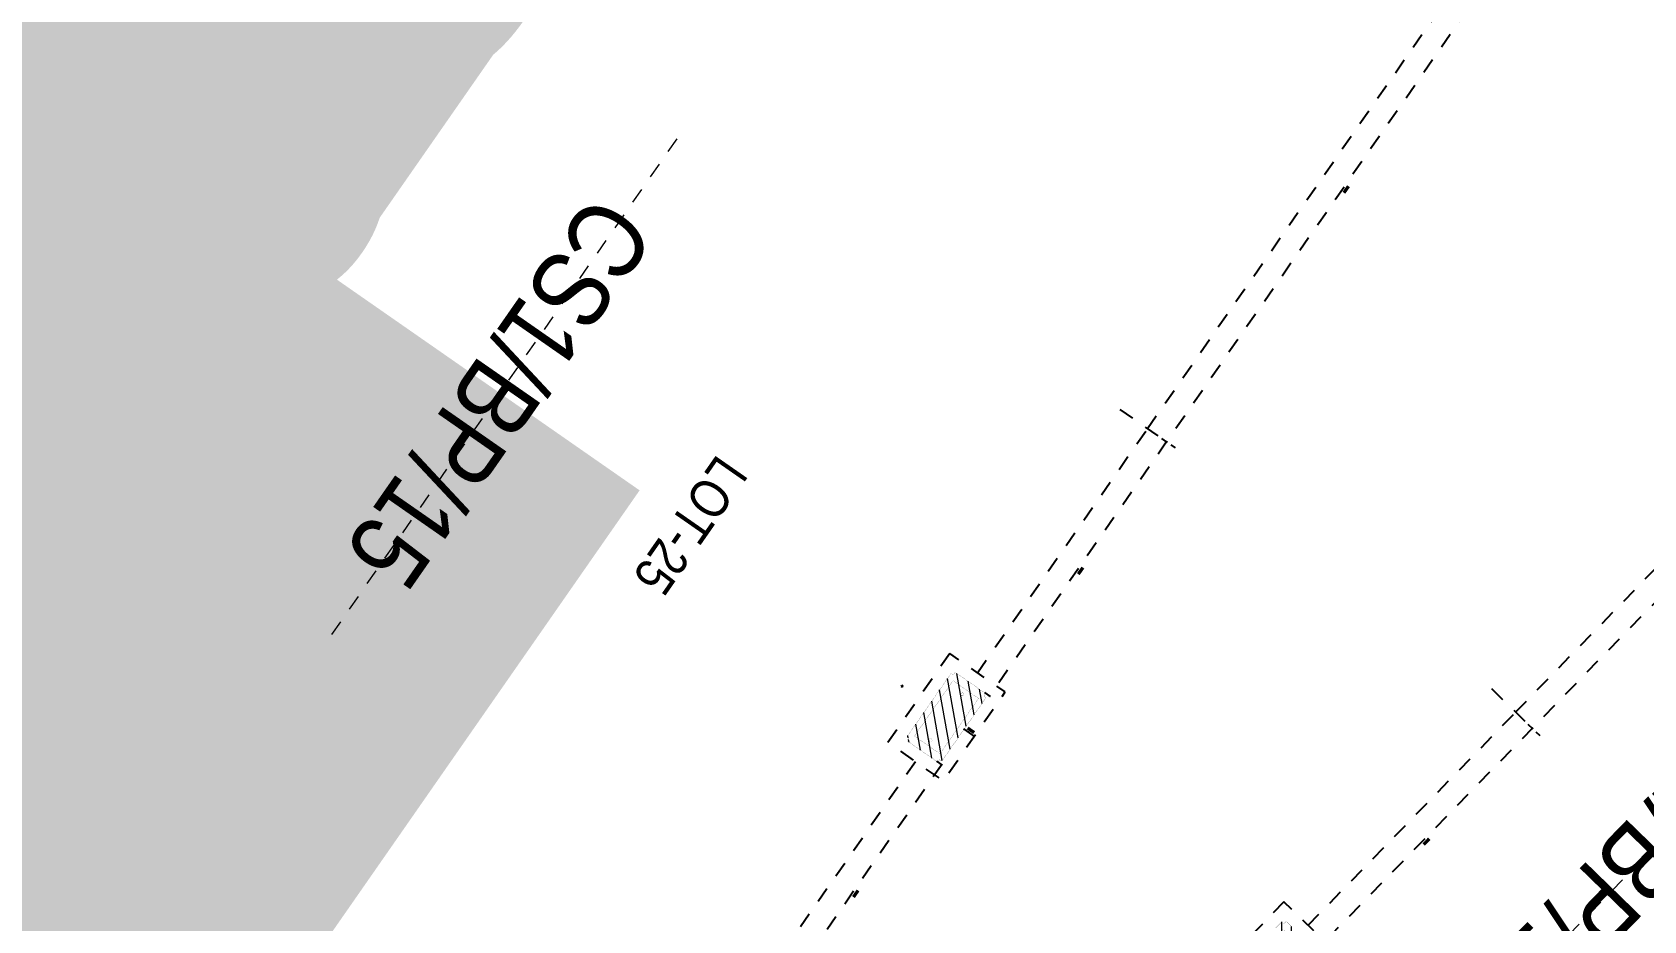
# Model space of a CAD drawing. Extents: x 218857 to 219044, y 632203 to 632441.
# Drawn here: x 218905.61 to 218916.01, y 632275.91 to 632281.64 of the extents above; entities that cross this region are included whole.
import ezdxf
from ezdxf.enums import TextEntityAlignment as Align

# ---------------------------------------------------------------- set-up
doc = ezdxf.new("R2018")
doc.units = 0
doc.header["$MEASUREMENT"] = 0
doc.linetypes.add('ACAD_ISO03W100', pattern=[30, 12, -18])
doc.linetypes.add('TRAZOS', pattern=[19.049999999999997, 12.7, -6.35])
doc.layers.get('0').update_dxf_attribs({"color": 4})
doc.layers.get('Defpoints').update_dxf_attribs({"color": 3, "lineweight": 30})
doc.layers.add('PC_T7200_002_SG-GRAL-HIDDEN DATA', color=150, linetype='TRAZOS', true_color=0x007fff, plot=False)
doc.layers.add('PC_T7200_520_SG-LOT 25-SIGNALS', color=1, linetype='Continuous', true_color=0xff0000)
doc.layers.add('PC_T7200_536_SG-LOT 25-BEACON BTZP-5252 PASIVAS', color=7, linetype='Continuous', true_color=0x0000fa)
doc.styles.add('ARIAL NARROW', font='ARIALN.TTF')
doc.styles.get("Standard").update_dxf_attribs({"font": 'arial.ttf'})
doc.dimstyles.new('1-10', dxfattribs={"dimscale": 10, "dimtxt": 0.0018, "dimasz": 0.001, "dimexe": 0.0005, "dimexo": 0.0005, "dimgap": 0.0008, "dimtad": 1, "dimzin": 1, "dimtxsty": 'ARIAL NARROW', "dimblk": 'ARCHTICK', "dimcen": 0.0015, "dimdle": 0.0005, "dimclrd": 256, "dimclre": 256, "dimclrt": 256, "dimazin": 0, "dimtfac": 1, "dimtmove": 0, "dimatfit": 3, "dimfxl": 0.004, "dimfxlon": 1, "dimtfill": 2, "dimtfillclr": 255, "dimlwd": -1, "dimlwe": -1, "dimarcsym": 0})

# ---------------------------------------------------------------- blocks, each defined once
blk = doc.blocks.new('*U77')
at = {"style": 'ARIAL NARROW'}
for tag, height, flags, p in [('AT001', 0.5, 8, (-4.655045269539364, 0.5702522578980487)), ('GIS10', 0.25, 9, (-8.955045269539369, 0.5702522579517739)), ('GIS09', 0.25, 9, (-8.555045269539367, 0.5702522579467737)), ('GIS08', 0.25, 9, (-8.155045269539368, 0.5702522579417735)), ('GIS07', 0.25, 9, (-7.755045269539367, 0.5702522579367733)), ('GIS06', 0.25, 9, (-7.355045269539367, 0.570252257931773)), ('GIS05', 0.25, 9, (-6.955045269539368, 0.5702522579267728)), ('GIS04', 0.25, 9, (-6.555045269539367, 0.5702522579217728)), ('GIS03', 0.25, 9, (-6.155045269539366, 0.5702522579167724)), ('GIS02', 0.25, 9, (-5.755045269539367, 0.5702522579117724)), ('GIS01', 0.25, 9, (-5.355045269539367, 0.5702522579067724)), ('AT003', 0.25, 8, (-3.155045269539367, 0.570252257879271)), ('AT000', 0.25, 8, (-2.755045269539367, 0.5702522578742708)), ('AT004', 0.25, 9, (-2.355045269539367, 0.5702522578692708)), ('AT008', 0.25, 9, (-1.955045269539368, 0.5702522578642706))]:
    blk.add_attdef(tag, text='', height=height, rotation=269.9999999992838, dxfattribs=dict(at, flags=flags)).set_placement(p, align=Align.MIDDLE_CENTER)
at = {"lineweight": 30}
for tag, p in [('Y=INSERTIONPOINT', (-3.955045269539367, 0.5702522578892715)), ('X=INSERTIONPOINT', (-3.555045269539367, 0.5702522578842713))]:
    blk.add_attdef(tag, text='', height=0.25, rotation=269.9999999992838, dxfattribs=at).set_placement(p, align=Align.MIDDLE_CENTER)
at = {"style": 'ARIAL NARROW', "flags": 9}
for tag, rotation, p in [('AT006', 269.9999999992838, (-4.655045269570619, -1.929747742101977)), ('AT005', 269.9999999992838, (-4.655045269608119, -4.929747742101976)), ('AT007', 224.9999999992837, (-4.655045269642976, -7.718136089750295))]:
    blk.add_attdef(tag, text='', height=0.25, rotation=rotation, dxfattribs=at).set_placement(p, align=Align.MIDDLE_LEFT)
blk = doc.blocks.new('_ArchTick')
at = {"color": 0, "linetype": 'ByBlock', "const_width": 0.15}
blk.add_lwpolyline([(-0.5, -0.5), (0.5, 0.5)], dxfattribs=at)
blk = doc.blocks.new('*D22')
at = {"layer": 'Defpoints', "color": 0, "linetype": 'TRAZOS', "ltscale": 0.005, "transparency": 16777216}
for p in [(-2.269999999999982, 0.15), (-6.269999999999982, 0), (-2.269999999999982, 0)]:
    blk.add_point(p, dxfattribs=at)
at = {"layer": 'PC_T7200_002_SG-GRAL-HIDDEN DATA', "ltscale": 0.005, "transparency": 16777216}
for p, q in [((-6.274999999999982, 0.15), (-2.264999999999982, 0.15)), ((-6.269999999999982, 0.11), (-6.269999999999982, 0.155)), ((-2.269999999999982, 0.11), (-2.269999999999982, 0.155))]:
    blk.add_line(p, q, dxfattribs=at)
at = {"layer": 'PC_T7200_002_SG-GRAL-HIDDEN DATA', "linetype": 'TRAZOS', "ltscale": 0.005, "transparency": 16777216, "xscale": 0.01, "yscale": 0.01, "zscale": 0.01, "rotation": 180}
blk.add_blockref('_ArchTick', (-6.269999999999982, 0.15), dxfattribs=at)
at = {"layer": 'PC_T7200_002_SG-GRAL-HIDDEN DATA', "linetype": 'TRAZOS', "ltscale": 0.005, "transparency": 16777216, "xscale": 0.01, "yscale": 0.01, "zscale": 0.01}
blk.add_blockref('_ArchTick', (-2.269999999999982, 0.15), dxfattribs=at)
at = {"layer": 'PC_T7200_002_SG-GRAL-HIDDEN DATA', "linetype": 'TRAZOS', "ltscale": 0.005, "transparency": 16777216, "insert": (-4.269999999999982, 0.1688171896316507), "char_height": 0.018, "attachment_point": 5, "style": 'ARIAL NARROW', "bg_fill": 1, "box_fill_scale": 1.1, "bg_fill_color": 255, "bg_fill_transparency": 0}
blk.add_mtext('4,00', dxfattribs=at)
blk = doc.blocks.new('*D24')
at = {"layer": 'Defpoints', "color": 0, "linetype": 'TRAZOS', "ltscale": 0.005, "transparency": 16777216}
for p in [(-0.269999999999925, 0.15), (-2.269999999999982, 0), (-0.269999999999925, 0)]:
    blk.add_point(p, dxfattribs=at)
at = {"layer": 'PC_T7200_002_SG-GRAL-HIDDEN DATA', "ltscale": 0.005, "transparency": 16777216}
for p, q in [((-2.274999999999982, 0.15), (-0.264999999999925, 0.15)), ((-2.269999999999982, 0.11), (-2.269999999999982, 0.155)), ((-0.269999999999925, 0.11), (-0.269999999999925, 0.155))]:
    blk.add_line(p, q, dxfattribs=at)
at = {"layer": 'PC_T7200_002_SG-GRAL-HIDDEN DATA', "linetype": 'TRAZOS', "ltscale": 0.005, "transparency": 16777216, "xscale": 0.01, "yscale": 0.01, "zscale": 0.01, "rotation": 180}
blk.add_blockref('_ArchTick', (-2.269999999999982, 0.15), dxfattribs=at)
at = {"layer": 'PC_T7200_002_SG-GRAL-HIDDEN DATA', "linetype": 'TRAZOS', "ltscale": 0.005, "transparency": 16777216, "xscale": 0.01, "yscale": 0.01, "zscale": 0.01}
blk.add_blockref('_ArchTick', (-0.269999999999925, 0.15), dxfattribs=at)
at = {"layer": 'PC_T7200_002_SG-GRAL-HIDDEN DATA', "linetype": 'TRAZOS', "ltscale": 0.005, "transparency": 16777216, "insert": (-1.269999999999953, 0.1688171896316507), "char_height": 0.018, "attachment_point": 5, "style": 'ARIAL NARROW', "bg_fill": 1, "box_fill_scale": 1.1, "bg_fill_color": 255, "bg_fill_transparency": 0}
blk.add_mtext('2,00', dxfattribs=at)
blk = doc.blocks.new('*D25')
at = {"layer": 'Defpoints', "color": 0, "linetype": 'TRAZOS', "ltscale": 0.005, "transparency": 16777216}
for p in [(2.269999999999982, 0.15), (0.2700000000000387, 0), (2.269999999999982, 0)]:
    blk.add_point(p, dxfattribs=at)
at = {"layer": 'PC_T7200_002_SG-GRAL-HIDDEN DATA', "ltscale": 0.005, "transparency": 16777216}
for p, q in [((0.2650000000000386, 0.15), (2.274999999999982, 0.15)), ((0.2700000000000387, 0.11), (0.2700000000000387, 0.155)), ((2.269999999999982, 0.11), (2.269999999999982, 0.155))]:
    blk.add_line(p, q, dxfattribs=at)
at = {"layer": 'PC_T7200_002_SG-GRAL-HIDDEN DATA', "linetype": 'TRAZOS', "ltscale": 0.005, "transparency": 16777216, "xscale": 0.01, "yscale": 0.01, "zscale": 0.01, "rotation": 180}
blk.add_blockref('_ArchTick', (0.2700000000000387, 0.15), dxfattribs=at)
at = {"layer": 'PC_T7200_002_SG-GRAL-HIDDEN DATA', "linetype": 'TRAZOS', "ltscale": 0.005, "transparency": 16777216, "xscale": 0.01, "yscale": 0.01, "zscale": 0.01}
blk.add_blockref('_ArchTick', (2.269999999999982, 0.15), dxfattribs=at)
at = {"layer": 'PC_T7200_002_SG-GRAL-HIDDEN DATA', "linetype": 'TRAZOS', "ltscale": 0.005, "transparency": 16777216, "insert": (1.27000000000001, 0.1688171896316507), "char_height": 0.018, "attachment_point": 5, "style": 'ARIAL NARROW', "bg_fill": 1, "box_fill_scale": 1.1, "bg_fill_color": 255, "bg_fill_transparency": 0}
blk.add_mtext('2,00', dxfattribs=at)
blk = doc.blocks.new('*D26')
at = {"layer": 'Defpoints', "color": 0, "linetype": 'TRAZOS', "ltscale": 0.005, "transparency": 16777216}
for p in [(2.842170943040402e-14, 0.2175000000000012), (2.842170943040405e-14, 0.2175000000000012), (5.684341886080804e-14, 0.1375000000000029)]:
    blk.add_point(p, dxfattribs=at)
at = {"layer": 'PC_T7200_002_SG-GRAL-HIDDEN DATA', "ltscale": 0.005, "transparency": 16777216}
for p, q in [((2.842198698616017e-14, 0.2175000000000012), (-0.004999999999971579, 0.2175000000000012)), ((2.844058322182267e-14, 0.1325000000000029), (2.842059920737942e-14, 0.2225000000000013)), ((2.843888319281618e-14, 0.1375000000000029), (-0.004999999999971562, 0.1375000000000029))]:
    blk.add_line(p, q, dxfattribs=at)
at = {"layer": 'PC_T7200_002_SG-GRAL-HIDDEN DATA', "linetype": 'TRAZOS', "ltscale": 0.005, "transparency": 16777216, "xscale": 0.01, "yscale": 0.01, "zscale": 0.01}
for p, rotation in [((2.842170943040405e-14, 0.2175000000000012), 90), ((2.843947299879804e-14, 0.1375000000000029), 270)]:
    blk.add_blockref('_ArchTick', p, dxfattribs=dict(at, rotation=rotation))
at = {"layer": 'PC_T7200_002_SG-GRAL-HIDDEN DATA', "linetype": 'TRAZOS', "ltscale": 0.005, "transparency": 16777216, "insert": (-0.01881718963162227, 0.177500000000002), "char_height": 0.018, "attachment_point": 5, "rotation": 90, "style": 'ARIAL NARROW', "bg_fill": 1, "box_fill_scale": 1.1, "bg_fill_color": 255, "bg_fill_transparency": 0}
blk.add_mtext('0,08', dxfattribs=at)
blk = doc.blocks.new('PC_T7200_(CAFS)_BP')
at = {"lineweight": 0}
h = blk.add_hatch(dxfattribs=at)
h.set_pattern_fill('ANSI31', color=0, scale=0.02)
h.set_pattern_definition([(45, (0, 0), (-0.04490128060534577, 0.04490128060534577), [])])
edge = h.paths.add_edge_path()
edge.add_arc((-0.2649999999999295, -0.1142502806666386), 0.004999999999995453, 180, 270)
edge.add_line((-0.2649999999999295, -0.119250280666634), (-0.2549999999999386, -0.119250280666634))
edge.add_arc((-0.2549999999999386, -0.1242502806666295), 0.004999999999995453, 0, 90, ccw=False)
edge.add_line((-0.2499999999999432, -0.1242502806666295), (-0.2499999999999432, -0.1324999999999932))
edge.add_arc((-0.2449999999999406, -0.1325000000000003), 0.00500000000000253, 179.9999999999183, 269.9999999999189)
edge.add_line((-0.2449999999999477, -0.1375000000000028), (0.2450000000000614, -0.1375000000000028))
edge.add_arc((0.2450000000000543, -0.1325000000000003), 0.00500000000000253, 270.0000000000811, 360.0000000000817)
edge.add_line((0.2500000000000568, -0.1324999999999932), (0.2500000000000568, -0.1242502806666295))
edge.add_arc((0.2550000000000523, -0.1242502806666295), 0.004999999999995453, 90, 180, ccw=False)
edge.add_line((0.2550000000000523, -0.119250280666634), (0.2650000000000432, -0.119250280666634))
edge.add_arc((0.2650000000000432, -0.1142502806666386), 0.004999999999995453, 270, 360)
edge.add_line((0.2700000000000387, -0.1142502806666386), (0.2700000000000387, 0.1142502806666386))
edge.add_arc((0.2650000000000432, 0.1142502806666386), 0.004999999999995453, 0, 90)
edge.add_line((0.2650000000000432, 0.119250280666634), (0.2550000000000523, 0.119250280666634))
edge.add_arc((0.2550000000000594, 0.1242502806666366), 0.005000000000002558, 179.9999999999186, 269.9999999999186, ccw=False)
edge.add_line((0.2500000000000568, 0.1242502806666437), (0.2500000000000568, 0.1325000000000074))
edge.add_arc((0.2450000000000614, 0.1325000000000074), 0.004999999999995425, 359.9999999999997, 450.0000000000003)
edge.add_line((0.2450000000000614, 0.1375000000000028), (-0.2449999999999477, 0.1375000000000028))
edge.add_arc((-0.2449999999999477, 0.1325000000000074), 0.004999999999995425, 89.99999999999967, 180.0000000000003)
edge.add_line((-0.2499999999999432, 0.1325000000000074), (-0.2499999999999432, 0.1242502806666437))
edge.add_arc((-0.2549999999999457, 0.1242502806666366), 0.005000000000002558, -89.99999999991849, 8.139977580867708e-11, ccw=False)
edge.add_line((-0.2549999999999386, 0.119250280666634), (-0.2649999999999295, 0.119250280666634))
edge.add_arc((-0.2649999999999295, 0.1142502806666386), 0.004999999999995453, 90, 180)
edge.add_line((-0.269999999999925, 0.1142502806666386), (-0.269999999999925, -0.1142502806666386))
at = {"color": 0, "const_width": 0.001, "flags": 128}
for points in [[(-0.269999999999925, -0.1142502806666386, 0.4142135623730955), (-0.2649999999999295, -0.119250280666634), (-0.2549999999999386, -0.119250280666634, -0.4142135623730955), (-0.2499999999999432, -0.1242502806666295), (-0.2499999999999432, -0.1324999999999932, 0.4142135623730972), (-0.2449999999999477, -0.1375000000000028), (0.2450000000000614, -0.1375000000000028, 0.4142135623730972), (0.2500000000000568, -0.1324999999999932), (0.2500000000000568, -0.1242502806666295, -0.4142135623730955), (0.2550000000000523, -0.119250280666634), (0.2650000000000432, -0.119250280666634, 0.4142135623730955), (0.2700000000000387, -0.1142502806666386), (0.2700000000000387, 0.1142502806666386, 0.4142135623730955), (0.2650000000000432, 0.119250280666634), (0.2550000000000523, 0.119250280666634, -0.4142135623730955), (0.2500000000000568, 0.1242502806666437), (0.2500000000000568, 0.1325000000000074, 0.4142135623730972), (0.2450000000000614, 0.1375000000000028), (-0.2449999999999477, 0.1375000000000028, 0.4142135623730972), (-0.2499999999999432, 0.1325000000000074), (-0.2499999999999432, 0.1242502806666437, -0.4142135623730955), (-0.2549999999999386, 0.119250280666634), (-0.2649999999999295, 0.119250280666634, 0.4142135623730955), (-0.269999999999925, 0.1142502806666386)], [(-0.1899999999999409, 0, 1), (-0.1699999999999591, 0, 1)], [(0.1700000000000728, 0, 1), (0.1900000000000546, 0, 1)]]:
    blk.add_lwpolyline(points, format="xyb", close=True, dxfattribs=at)
blk.add_lwpolyline([(-0.2175499999999602, 0.1000000000000085), (0.2175500000000739, 0.1000000000000085), (0.2175500000000739, -0.09999999999999432), (-0.2175499999999602, -0.09999999999999432)], close=True, dxfattribs=at)
at = {"layer": 'PC_T7200_002_SG-GRAL-HIDDEN DATA', "linetype": 'TRAZOS', "ltscale": 0.005}
for points in [[(-2.269999999999982, -0.2175000000000011), (-2.269999999999982, 0.2175000000000011)], [(-0.3499999999999659, 0), (-2.269999999999982, 0), (-6.269999999999982, 0)], [(0.3499999999999659, 0), (2.269999999999982, 0), (6.269999999999982, 0)]]:
    blk.add_lwpolyline(points, dxfattribs=at)
at = {"layer": 'PC_T7200_002_SG-GRAL-HIDDEN DATA', "linetype": 'TRAZOS', "ltscale": 0.005, "flags": 128}
blk.add_lwpolyline([(-0.3499999999999659, -0.2175000000000011), (0.3500000000000227, -0.2175000000000011), (0.3500000000000227, 0.2175000000000011), (-0.3499999999999659, 0.2175000000000011)], close=True, dxfattribs=at)
at = {"layer": 'PC_T7200_002_SG-GRAL-HIDDEN DATA', "linetype": 'TRAZOS', "ltscale": 0.005}
dim = blk.add_linear_dim(base=(2.842170943040405e-14, 0.2175000000000012), p1=(5.684341886080801e-14, 0.1375000000000028), p2=(2.842170943040401e-14, 0.2175000000000011), angle=90, dimstyle='1-10', dxfattribs=at)
dim.commit()
dim.dimension.update_dxf_attribs({"geometry": '*D26', "text_midpoint": (-0.01881718963162227, 0.177500000000002)})
for base, p1, p2, picture, middle in [((-2.269999999999982, 0.15), (-6.269999999999982, 0), (-2.269999999999982, 0), '*D22', (-4.269999999999982, 0.1688171896316507)), ((-0.269999999999925, 0.15), (-2.269999999999982, 0), (-0.269999999999925, 0), '*D24', (-1.269999999999953, 0.1688171896316507)), ((2.269999999999982, 0.15), (0.2700000000000387, 0), (2.269999999999982, 0), '*D25', (1.27000000000001, 0.1688171896316507))]:
    dim = blk.add_linear_dim(base=base, p1=p1, p2=p2, dimstyle='1-10', dxfattribs=at)
    dim.commit()
    dim.dimension.update_dxf_attribs({"geometry": picture, "text_midpoint": middle})
blk = doc.blocks.new('*U168')
at = {"layer": 'PC_T7200_002_SG-GRAL-HIDDEN DATA', "linetype": 'TRAZOS', "lineweight": 13, "ltscale": 0.005}
blk.add_line((-4.175461912777424, 1.249033269078368), (-0.1754619127774237, 1.249033269078368), dxfattribs=at)
at = {"color": 0, "lineweight": 13}
blk.add_blockref('PC_T7200_(CAFS)_BP', (0, 0), dxfattribs=at)
at = {"lineweight": 13, "style": 'ARIAL NARROW'}
for tag, flags, p in [('AT023', 9, (-2.175418279546351, 4.349033269078367)), ('AT008', 9, (-2.175418279546351, 3.949033269078367)), ('AT004', 9, (-2.175418279546351, 3.549033269078367)), ('AT000', 8, (-2.175418279546351, 3.149033269078367)), ('AT003', 8, (-2.175418279546351, 2.749033269078367)), ('GIS01', 9, (-2.175461912777424, 0.5490332690783684)), ('GIS02', 9, (-2.175461912777424, 0.1490332690783684)), ('GIS03', 9, (-2.175461912777424, -0.2509667309216315)), ('GIS04', 9, (-2.175461912777424, -0.6509667309216314)), ('GIS05', 9, (-2.175461912777424, -1.050966730921632)), ('GIS06', 9, (-2.175461912777424, -1.450966730921631)), ('GIS07', 9, (-2.175461912777424, -1.850966730921632)), ('GIS08', 9, (-2.175461912777424, -2.250966730921631)), ('GIS09', 9, (-2.175461912777424, -2.650966730921632)), ('GIS10', 9, (-2.175461912777424, -3.050966730921632))]:
    blk.add_attdef(tag, text='', height=0.25, dxfattribs=dict(at, flags=flags)).set_placement(p, align=Align.MIDDLE_CENTER)
at = {"lineweight": 13, "flags": 104}
for tag, p in [('X=INSERTIONPOINT', (-2.175418279546351, 2.349033269078368)), ('Y=INSERTIONPOINT', (-2.175461912777424, 1.949033269078368))]:
    blk.add_attdef(tag, text='', height=0.25, dxfattribs=at).set_placement(p, align=Align.MIDDLE_CENTER)
at = {"lineweight": 13, "style": 'ARIAL NARROW', "flags": 8}
blk.add_attdef('AT001', text='', height=0.499999999999998, rotation=359.9999999966649, dxfattribs=at).set_placement((-2.175461913708746, 1.24903326878733), align=Align.MIDDLE_CENTER)
at = {"lineweight": 13, "style": 'ARIAL NARROW', "flags": 9}
for tag, p in [('AT006', (0.8245380872225763, 1.249033269078368)), ('AT005', (3.824538087222576, 1.249033269078368))]:
    blk.add_attdef(tag, text='', height=0.25, dxfattribs=at).set_placement(p, align=Align.MIDDLE_LEFT)
blk.add_attdef('AT007', text='', height=0.25, rotation=314.9999999999999, dxfattribs=at).set_placement((6.612926434870895, 1.249033269078368), align=Align.MIDDLE_LEFT)
blk = doc.blocks.new('*U169')
at = {"layer": 'PC_T7200_002_SG-GRAL-HIDDEN DATA', "linetype": 'TRAZOS', "lineweight": 13, "ltscale": 0.005}
blk.add_line((-2.070311737016485, -3.562375867380963), (1.929688262983515, -3.562375867380963), dxfattribs=at)
at = {"layer": 'PC_T7200_002_SG-GRAL-HIDDEN DATA', "linetype": 'ACAD_ISO03W100', "lineweight": 13, "ltscale": 0.005}
for points in [[(-0.009999999999999787, -0.3500000000000227), (0.009999999999999787, -0.3500000000000227)], [(0, -0.3400000000000318), (0, -0.3600000000000136)]]:
    blk.add_lwpolyline(points, dxfattribs=at)
at = {"color": 0, "lineweight": 13}
blk.add_blockref('PC_T7200_(CAFS)_BP', (0, 0), dxfattribs=at)
at = {"lineweight": 13, "style": 'ARIAL NARROW'}
for tag, flags, p in [('AT023', 9, (-0.0702681037854127, -0.4623758673809641)), ('AT008', 9, (-0.0702681037854127, -0.8623758673809641)), ('AT004', 9, (-0.0702681037854127, -1.262375867380964)), ('AT000', 8, (-0.0702681037854127, -1.662375867380964)), ('AT003', 8, (-0.0702681037854127, -2.062375867380964)), ('GIS01', 9, (-0.07031173701648541, -4.262375867380963)), ('GIS02', 9, (-0.07031173701648541, -4.662375867380963)), ('GIS03', 9, (-0.07031173701648541, -5.062375867380963)), ('GIS04', 9, (-0.07031173701648541, -5.462375867380962)), ('GIS05', 9, (-0.07031173701648541, -5.862375867380963)), ('GIS06', 9, (-0.07031173701648541, -6.262375867380962)), ('GIS07', 9, (-0.07031173701648541, -6.662375867380963)), ('GIS08', 9, (-0.07031173701648541, -7.062375867380963)), ('GIS09', 9, (-0.07031173701648541, -7.462375867380963)), ('GIS10', 9, (-0.07031173701648541, -7.862375867380964))]:
    blk.add_attdef(tag, text='', height=0.25, dxfattribs=dict(at, flags=flags)).set_placement(p, align=Align.MIDDLE_CENTER)
at = {"lineweight": 13, "flags": 104}
for tag, p in [('X=INSERTIONPOINT', (-0.0702681037854127, -2.462375867380963)), ('Y=INSERTIONPOINT', (-0.07031173701648541, -2.862375867380963))]:
    blk.add_attdef(tag, text='', height=0.25, dxfattribs=at).set_placement(p, align=Align.MIDDLE_CENTER)
at = {"lineweight": 13, "style": 'ARIAL NARROW', "flags": 8}
blk.add_attdef('AT001', text='', height=0.499999999999998, rotation=359.9999999966649, dxfattribs=at).set_placement((-0.07031173794780798, -3.562375867672001), align=Align.MIDDLE_CENTER)
at = {"lineweight": 13, "style": 'ARIAL NARROW', "flags": 9}
for tag, p in [('AT006', (2.929688262983515, -3.562375867380963)), ('AT005', (5.929688262983515, -3.562375867380963))]:
    blk.add_attdef(tag, text='', height=0.25, dxfattribs=at).set_placement(p, align=Align.MIDDLE_LEFT)
blk.add_attdef('AT007', text='', height=0.25, rotation=314.9999999999999, dxfattribs=at).set_placement((8.718076610631833, -3.562375867380963), align=Align.MIDDLE_LEFT)

msp = doc.modelspace()

# ---------------------------------------------------------------- block references
at = {"layer": 'PC_T7200_520_SG-LOT 25-SIGNALS'}
ref = msp.add_blockref('*U77', (218899.797, 632280.1669999997, 788.931), dxfattribs=dict(at, rotation=145.1515217568596))
lines = msp.add_mtext('Y=632280.167', dxfattribs={"layer": '0', "insert": (218902.7169245228, 632277.4390682743, 788.931), "char_height": 2.5, "attachment_point": 1, "rotation": 55.15152175614334, "bg_fill": 1, "box_fill_scale": 1, "bg_fill_color": 7, "bg_fill_true_color": 16777215, "bg_fill_transparency": 0})
ref.add_attrib('Y=INSERTIONPOINT', '', (218902.7169245228, 632277.4390682743, 788.931), dxfattribs={"flags": 32}).embed_mtext(lines)
lines = msp.add_mtext('X=218899.797', dxfattribs={"layer": '0', "insert": (218902.3886581103, 632277.667631531, 788.931), "char_height": 2.5, "attachment_point": 1, "rotation": 55.15152175614334, "bg_fill": 1, "box_fill_scale": 1, "bg_fill_color": 7, "bg_fill_true_color": 16777215, "bg_fill_transparency": 0})
ref.add_attrib('X=INSERTIONPOINT', '', (218902.3886581103, 632277.667631531, 788.931), dxfattribs={"flags": 32}).embed_mtext(lines)
at = {"layer": 'PC_T7200_536_SG-LOT 25-BEACON BTZP-5252 PASIVAS'}
ref = msp.add_blockref('*U169', (218911.514, 632277.22, 788.954), dxfattribs=dict(at, rotation=235.1517703024154))
lines = msp.add_mtext('Y=632277.22', dxfattribs={"layer": '0', "insert": (218909.2051147094, 632278.9132773132, 788.954), "char_height": 2.5, "attachment_point": 1, "rotation": 235.15177030241534, "bg_fill": 1, "box_fill_scale": 1, "bg_fill_color": 7, "bg_fill_true_color": 16777215, "bg_fill_transparency": 0})
ref.add_attrib('Y=INSERTIONPOINT', '', (218909.2051147094, 632278.9132773132, 788.954), dxfattribs={"flags": 60}).embed_mtext(lines)
lines = msp.add_mtext('X=218911.514', dxfattribs={"layer": '0', "insert": (218909.5333571813, 632278.6846796721, 788.954), "char_height": 2.5, "attachment_point": 1, "rotation": 235.15177030241534, "bg_fill": 1, "box_fill_scale": 1, "bg_fill_color": 7, "bg_fill_true_color": 16777215, "bg_fill_transparency": 0})
ref.add_attrib('X=INSERTIONPOINT', '', (218909.5333571813, 632278.6846796721, 788.954), dxfattribs={"flags": 60}).embed_mtext(lines)
ref.add_attrib('AT001', 'CS1/BP/15', dxfattribs={"layer": '0', "height": 0.4999999999999979, "rotation": 235.1517702990803, "style": 'ARIAL NARROW'}).set_placement((218908.6306467524, 632279.3132605214, 788.954), align=Align.MIDDLE_CENTER)
ref.add_attrib('AT003', 'LOT-25', dxfattribs={"layer": '0', "height": 0.25, "rotation": 235.1517703024154, "style": 'ARIAL NARROW'}).set_placement((218909.8616245855, 632278.4561178394, 788.954), align=Align.MIDDLE_CENTER)
ref = msp.add_blockref('*U168', (218913.604, 632275.626, 788.951), dxfattribs=dict(at, rotation=225.7764468629489))
ref.add_attrib('AT001', 'CS1/BP/14', dxfattribs={"layer": '0', "height": 0.4999999999999981, "rotation": 225.7764468579463, "style": 'ARIAL NARROW'}).set_placement((218916.0163842885, 632276.313837691, 788.951), align=Align.MIDDLE_CENTER)

doc.saveas('drawing.dxf')
